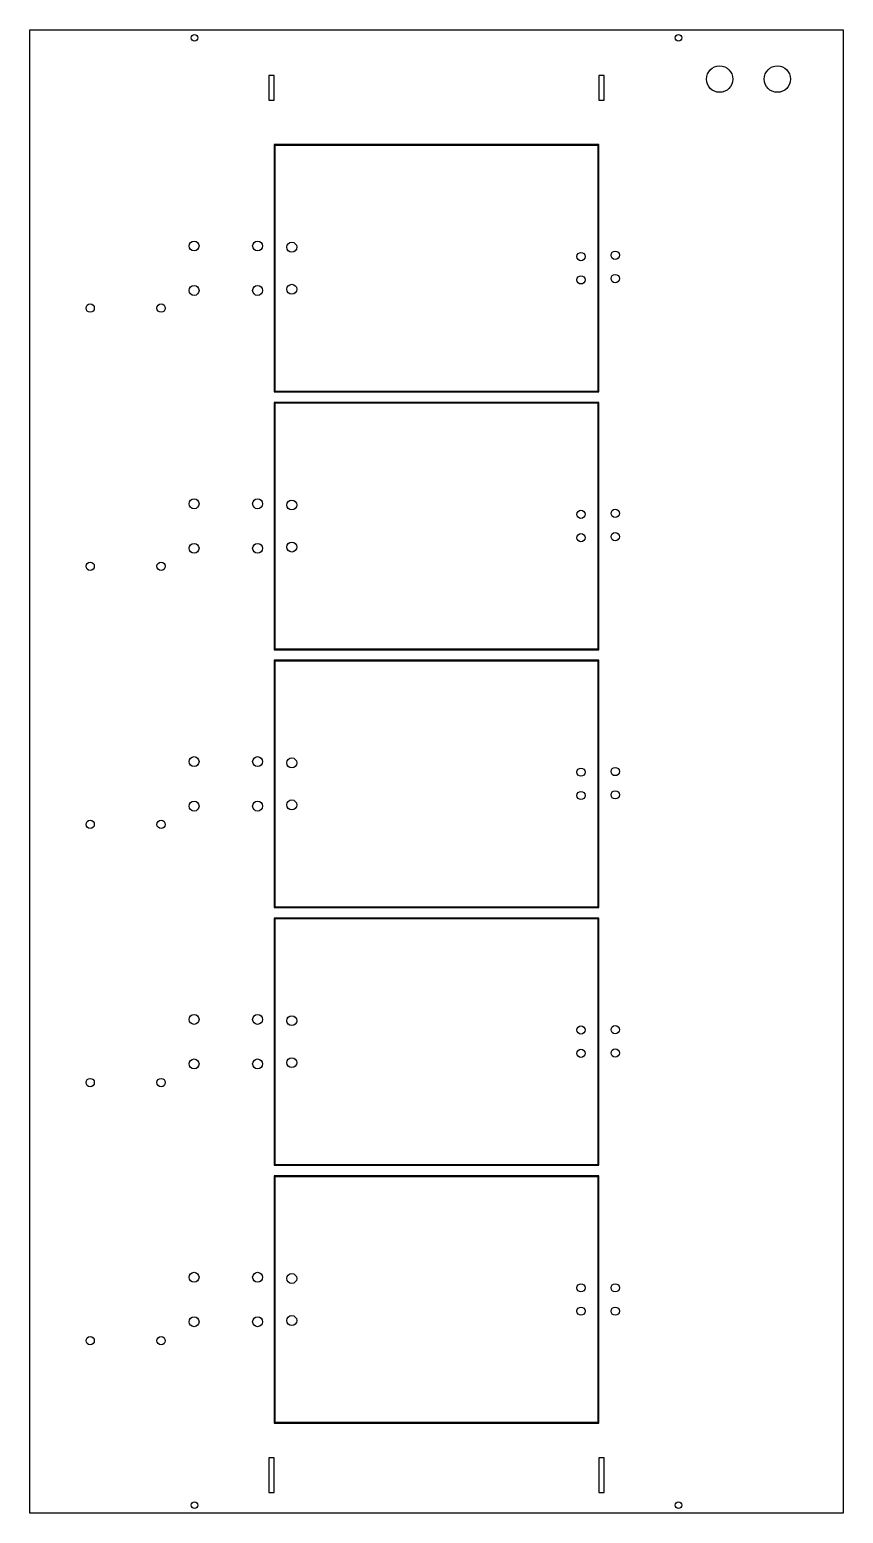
# Model space of a CAD drawing. Header units: millimetres. Extents: x -247 to 247, y 0 to 900.
import ezdxf

# ---------------------------------------------------------------- set-up
doc = ezdxf.new("R2010")
doc.units = ezdxf.units.MM
doc.layers.get('0').update_dxf_attribs({"linetype": 'CONTINUOUS'})

msp = doc.modelspace()

# ---------------------------------------------------------------- linework, layer by layer
for points in [[(246.7, 900), (246.7, 0), (-246.7, 0), (-246.7, 900)], [(-98.5, 872.3), (-101.7, 872.3), (-101.7, 857.3), (-98.5, 857.3)], [(101.7, 872.3), (98.5, 872.3), (98.5, 857.3), (101.7, 857.3)], [(-98.5, 830.3), (-98.5, 680.3), (98.5, 680.3), (98.5, 830.3)], [(98, 680.8), (98, 829.8), (-98, 829.8), (-98, 680.8)], [(-98.5, 673.9), (-98.5, 523.9), (98.5, 523.9), (98.5, 673.9)], [(98, 524.4), (98, 673.4), (-98, 673.4), (-98, 524.4)], [(-98.5, 517.5), (-98.5, 367.5), (98.5, 367.5), (98.5, 517.5)], [(98, 368), (98, 517), (-98, 517), (-98, 368)], [(-98.5, 361.1), (-98.5, 211.1), (98.5, 211.1), (98.5, 361.1)], [(98, 211.6), (98, 360.6), (-98, 360.6), (-98, 211.6)], [(-98.5, 204.7), (-98.5, 54.7), (98.5, 54.7), (98.5, 204.7)], [(98, 55.2), (98, 204.2), (-98, 204.2), (-98, 55.2)], [(-98.5, 33.7), (-101.7, 33.7), (-101.7, 12.7), (-98.5, 12.7)], [(101.7, 33.7), (98.5, 33.7), (98.5, 12.7), (101.7, 12.7)]]:
    msp.add_lwpolyline(points, close=True)
for centre, radius in [((-146.7, 895), 2), ((146.7, 895), 2), ((171.7, 870), 8), ((206.7, 870), 8), ((-147, 768.8), 3), ((-108.5, 768.8), 3), ((-87.75, 768.05), 3), ((108.375, 763.175), 2.5), ((87.625, 762.375), 2.5), ((87.625, 748.225), 2.5), ((108.375, 749.025), 2.5), ((-147, 741.8), 3), ((-108.5, 741.8), 3), ((-87.75, 742.55), 3), ((-210, 731.1), 2.5), ((-167, 731.1), 2.5), ((-147, 612.4), 3), ((-108.5, 612.4), 3), ((-87.75, 611.65), 3), ((87.625, 605.975), 2.5), ((108.375, 606.575), 2.5), ((87.625, 591.825), 2.5), ((108.375, 592.425), 2.5), ((-147, 585.4), 3), ((-108.5, 585.4), 3), ((-87.75, 586.15), 3), ((-210, 574.5), 2.5), ((-167, 574.5), 2.5), ((-147, 456), 3), ((-108.5, 456), 3), ((-87.75, 455.25), 3), ((87.625, 449.575), 2.5), ((108.375, 449.975), 2.5), ((-87.75, 429.75), 3), ((87.625, 435.425), 2.5), ((108.375, 435.825), 2.5), ((-147, 429), 3), ((-108.5, 429), 3), ((-210, 417.9), 2.5), ((-167, 417.9), 2.5), ((-147, 299.6), 3), ((-108.5, 299.6), 3), ((-87.75, 298.85), 3), ((87.625, 293.175), 2.5), ((108.375, 293.375), 2.5), ((87.625, 279.025), 2.5), ((108.375, 279.225), 2.5), ((-147, 272.6), 3), ((-108.5, 272.6), 3), ((-87.75, 273.35), 3), ((-210, 261.3), 2.5), ((-167, 261.3), 2.5), ((-147, 143.2), 3), ((-108.5, 143.2), 3), ((-87.75, 142.45), 3), ((87.625, 136.775), 2.5), ((108.375, 136.775), 2.5), ((-147, 116.2), 3), ((-108.5, 116.2), 3), ((-87.75, 116.95), 3), ((87.625, 122.625), 2.5), ((108.375, 122.625), 2.5), ((-210, 104.7), 2.5), ((-167, 104.7), 2.5), ((-146.7, 5), 2), ((146.7, 5), 2)]:
    msp.add_circle(centre, radius)

doc.saveas('drawing.dxf')
